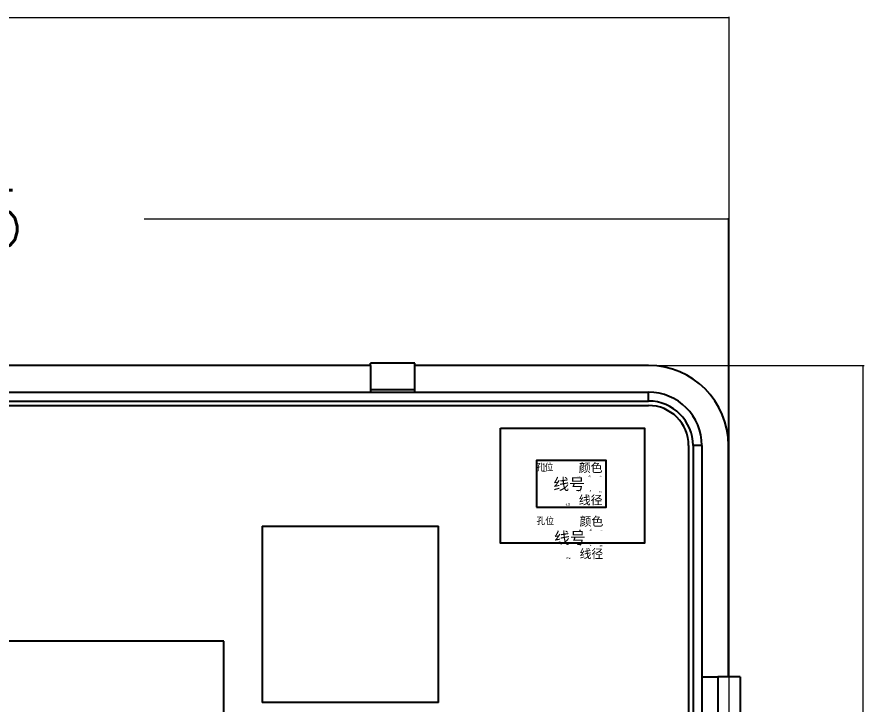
# Model space of a CAD drawing. Header units: millimetres. Extents: x -2653 to 6698, y -4403 to -42.
# Drawn here: x -2384.4 to -2238.4, y -164.8 to -46.5 of the extents above; entities that cross this region are included whole.
import ezdxf
from ezdxf.enums import TextEntityAlignment as Align

# ---------------------------------------------------------------- set-up
doc = ezdxf.new("R2010")
doc.units = ezdxf.units.MM
doc.header["$MEASUREMENT"] = 0
doc.layers.add('轮廓线', color=7, linetype='Continuous')
for name, color, linetype, plot in [('隐藏-剥皮长度', 2, 'Continuous', False), ('隐藏-加余量', 1, 'Continuous', False), ('隐藏-备注', 1, 'Continuous', False), ('隐藏-孔位', 1, 'Continuous', False), ('隐藏-对应端子', 2, 'Continuous', False), ('隐藏-规格', 1, 'Continuous', False), ('隐藏-辅助信息', 3, 'Continuous', False), ('隐藏-防水栓', 2, 'Continuous', False)]:
    doc.layers.add(name, color=color, linetype=linetype, plot=plot)
doc.styles.add('CL', font='', dxfattribs={"height": 2})
doc.styles.get("Standard").update_dxf_attribs({"font": 'txt', "bigfont": 'gbcbig.shx'})
doc.styles.add('灯泡', font='', dxfattribs={"width": 0.7})
doc.styles.get('CL').set_extended_font_data('SimSun')
doc.styles.get('灯泡').set_extended_font_data('NSimSun')

msp = doc.modelspace()

# ---------------------------------------------------------------- linework, layer by layer
at = {"color": 0, "lineweight": -3, "ltscale": 0.168919}
for p, q in [((-2315.8, -106.14), (-2323.46, -106.14)), ((-2315.8, -110.73), (-2323.46, -110.73))]:
    msp.add_line(p, q, dxfattribs=at)
at = {"color": 0, "lineweight": -3, "ltscale": 0.008446}
for p, q in [((-2323.46, -106.52), (-2323.46, -106.14)), ((-2315.8, -106.52), (-2315.8, -106.14))]:
    msp.add_line(p, q, dxfattribs=at)
at = {"color": 0, "lineweight": -3}
for p, q in [((-2323.46, -106.52), (-2426.51, -106.52)), ((-2280.93, -106.52), (-2315.8, -106.52)), ((-2426.51, -111.12), (-2275.57, -111.12)), ((-2426.51, -112.65), (-2275.57, -112.65)), ((-2426.51, -113.42), (-2275.57, -113.42)), ((-2268.67, -120.31), (-2268.67, -328.2)), ((-2267.91, -120.31), (-2267.91, -328.21)), ((-2266.38, -120.31), (-2266.38, -328.19)), ((-2261.78, -160.16), (-2261.78, -120.31)), ((-2342.13, -134.2), (-2342.13, -164.56)), ((-2342.13, -134.2), (-2311.77, -134.2)), ((-2311.77, -164.56), (-2311.77, -134.2)), ((-2348.73, -154), (-2523.06, -154)), ((-2348.73, -257.62), (-2348.73, -154)), ((-2311.77, -164.56), (-2342.13, -164.56))]:
    msp.add_line(p, q, dxfattribs=at)
at = {"color": 0, "lineweight": -3, "ltscale": 0.101352}
for p, q in [((-2323.46, -106.52), (-2323.46, -111.12)), ((-2315.8, -111.12), (-2315.8, -106.52))]:
    msp.add_line(p, q, dxfattribs=at)
at = {"color": 0, "lineweight": -3, "ltscale": 0.118243}
msp.add_line((-2275.57, -106.52), (-2280.93, -106.52), dxfattribs=at)
at = {"color": 0, "lineweight": -3, "ltscale": 0.033783}
msp.add_line((-2275.57, -112.65), (-2275.57, -111.12), dxfattribs=at)
at = {"color": 0, "lineweight": -3, "ltscale": 0.033784}
msp.add_line((-2266.38, -120.31), (-2267.91, -120.31), dxfattribs=at)
at = {"color": 0, "lineweight": -3, "ltscale": 0.060811}
msp.add_line((-2266.38, -160.16), (-2263.62, -160.16), dxfattribs=at)
at = {"color": 0, "lineweight": -3, "ltscale": 0.084459}
msp.add_line((-2259.79, -160.16), (-2263.62, -160.16), dxfattribs=at)
at = {"color": 0, "lineweight": -3, "ltscale": 0.337839}
for p, q in [((-2263.62, -160.16), (-2263.62, -175.48)), ((-2259.79, -160.16), (-2259.79, -175.48))]:
    msp.add_line(p, q, dxfattribs=at)
at = {"color": 0, "lineweight": -3}
for points in [[(-2301.07, -117.34), (-2276.26, -117.34), (-2276.26, -137.14), (-2301.07, -137.14)], [(-2294.89, -130.89), (-2282.89, -130.89), (-2282.89, -122.89), (-2294.89, -122.89)]]:
    msp.add_lwpolyline(points, close=True, dxfattribs=at)
for radius in [13.79, 9.19, 7.66, 6.9]:
    msp.add_arc((-2275.57, -120.31), radius, 0, 90, dxfattribs=at)
at = {"layer": '轮廓线', "lineweight": 0}
for p, q in [((-2261.88, -46.68), (-2409.98, -46.68)), ((-2261.7, -175.42), (-2261.7, -46.5)), ((-2261.96, -81.31), (-2362.44, -81.31)), ((-2261.78, -120.25), (-2261.78, -81.13)), ((-2275.51, -106.52), (-2238.45, -106.52)), ((-2238.63, -106.7), (-2238.63, -219.16))]:
    msp.add_line(p, q, dxfattribs=at)
for points in [[(-2261.88, -46.65), (-2261.88, -46.71), (-2261.7, -46.68)], [(-2261.96, -81.28), (-2261.96, -81.34), (-2261.78, -81.31)], [(-2238.66, -106.7), (-2238.6, -106.7), (-2238.63, -106.52)]]:
    msp.add_solid(points, dxfattribs=at)

# ---------------------------------------------------------------- texts
at = {"color": 0, "lineweight": -3, "insert": (-2293.96, -123.32), "char_height": 1.5, "width": 3.6791, "attachment_point": 1, "style": '灯泡'}
msp.add_mtext('1', dxfattribs=at)
at = {"layer": '轮廓线', "lineweight": 0, "insert": (-2395.87, -81.31), "char_height": 10, "attachment_point": 5}
msp.add_mtext('\\A1;175', dxfattribs=at)
at = {"layer": '轮廓线', "color": 7, "style": 'CL', "flags": 4}
for tag, text, p in [('颜色', 'NC', (-2283.5, -124.13)), ('线径', '0.5', (-2283.5, -129.71)), ('颜色', 'NC', (-2283.36, -133.38)), ('线径', '0.5', (-2283.36, -138.96))]:
    msp.add_attdef(tag, text=text, height=1.5, dxfattribs=at).set_placement(p, align=Align.MIDDLE_RIGHT)
for p in [(-2289.25, -126.95), (-2289.12, -136.2)]:
    msp.add_attdef('线号', text='300', height=2, dxfattribs=at).set_placement(p, align=Align.MIDDLE_CENTER)
at = {"layer": '隐藏-剥皮长度', "color": 2, "style": 'CL', "width": 0.9, "flags": 4}
for p in [(-2283.64, -125.71), (-2283.5, -134.97)]:
    msp.add_attdef('剥皮', text='', height=0.1, dxfattribs=at).set_placement(p, align=Align.MIDDLE_RIGHT)
at = {"layer": '隐藏-加余量', "color": 1, "style": 'CL', "width": 0.9, "flags": 4}
for p in [(-2283.64, -125.57), (-2283.5, -134.83)]:
    msp.add_attdef('加余量', text='', height=0.1, dxfattribs=at).set_placement(p, align=Align.MIDDLE_RIGHT)
at = {"layer": '隐藏-备注', "color": 1, "style": 'CL', "width": 0.9, "flags": 5}
for p in [(-2285.67, -128.31), (-2285.54, -137.57)]:
    msp.add_attdef('备注', text='', height=0.1, dxfattribs=at).set_placement(p, align=Align.MIDDLE_CENTER)
at = {"layer": '隐藏-孔位', "color": 6, "style": 'CL', "width": 0.9, "flags": 4}
for p in [(-2295, -124.03), (-2294.87, -133.28)]:
    msp.add_attdef('孔位', text='', height=1.2, dxfattribs=at).set_placement(p, align=Align.MIDDLE_LEFT)
at = {"layer": '隐藏-对应端子', "color": 2, "style": 'CL', "width": 0.9, "flags": 4}
for p in [(-2287.32, -125.72), (-2287.19, -134.98)]:
    msp.add_attdef('对应簧片', text='', height=0.1, dxfattribs=at).set_placement(p, align=Align.MIDDLE_RIGHT)
at = {"layer": '隐藏-规格', "color": 1, "style": 'CL', "width": 0.9, "flags": 5}
for p in [(-2283.64, -128.32), (-2283.5, -137.58)]:
    msp.add_attdef('规格', text='', height=0.2, dxfattribs=at).set_placement(p, align=Align.MIDDLE_RIGHT)
at = {"layer": '隐藏-辅助信息', "color": 2, "style": 'CL', "width": 0.9, "flags": 5}
for tag, text, p in [('辅助', '辅助件', (-2285.67, -125.42)), ('标识管', '', (-2285.67, -128.07)), ('辅助', '辅助件', (-2285.54, -134.68)), ('标识管', '', (-2285.54, -137.32))]:
    msp.add_attdef(tag, text=text, height=0.1, dxfattribs=at).set_placement(p, align=Align.MIDDLE_CENTER)
at = {"layer": '隐藏-辅助信息', "color": 3, "style": 'CL', "width": 0.9, "flags": 5}
for tag, p in [('供方编码', (-2285.67, -125.7)), ('编码', (-2285.67, -125.56)), ('供方编码', (-2285.54, -134.95)), ('编码', (-2285.54, -134.82))]:
    msp.add_attdef(tag, text='', height=0.1, dxfattribs=at).set_placement(p, align=Align.MIDDLE_CENTER)
for tag, text, p in [('线种', 'FLRY', (-2287.32, -128.19)), ('工位', '', (-2287.32, -128.31)), ('线种', 'FLRY', (-2287.19, -137.45)), ('工位', '', (-2287.19, -137.57))]:
    msp.add_attdef(tag, text=text, height=0.1, dxfattribs=at).set_placement(p, align=Align.MIDDLE_RIGHT)
at = {"layer": '隐藏-辅助信息', "color": 1, "style": 'CL', "width": 0.9, "flags": 5}
for p in [(-2285.67, -128.19), (-2285.54, -137.45)]:
    msp.add_attdef('选项', text='ALL', height=0.1, dxfattribs=at).set_placement(p, align=Align.MIDDLE_CENTER)
at = {"layer": '隐藏-辅助信息', "color": 4, "style": 'CL', "width": 0.9, "flags": 4}
for p in [(-2289.47, -130.42), (-2289.34, -139.68)]:
    msp.add_attdef('位置', text='ABC', height=0.3, dxfattribs=at).set_placement(p, align=Align.MIDDLE_CENTER)
at = {"layer": '隐藏-防水栓', "color": 2, "style": 'CL', "width": 0.9, "flags": 4}
for p in [(-2287.32, -125.57), (-2287.19, -134.83)]:
    msp.add_attdef('防水栓', text='', height=0.1, dxfattribs=at).set_placement(p, align=Align.MIDDLE_RIGHT)

doc.saveas('drawing.dxf')
